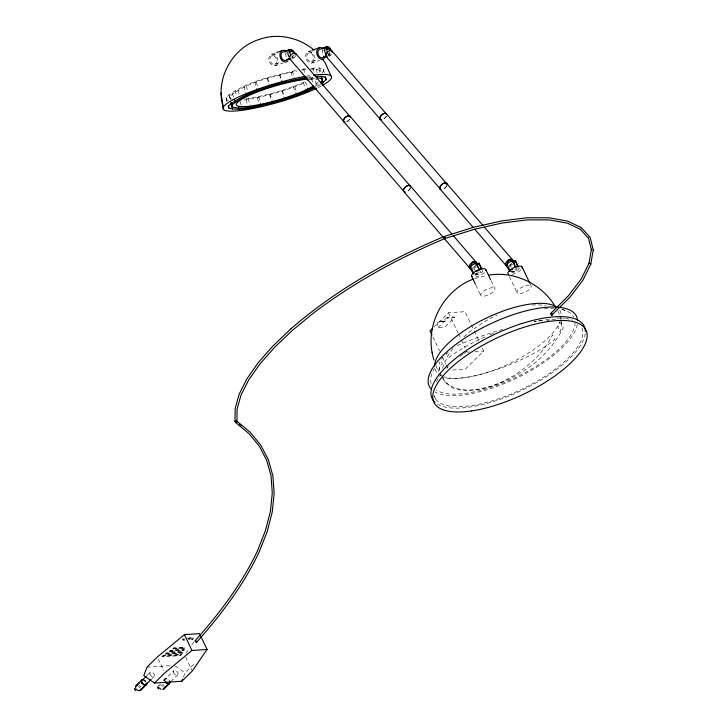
<?xml version="1.0" encoding="UTF-8"?>
<svg xmlns="http://www.w3.org/2000/svg" width="728" height="728" viewBox="0 0 728 728"><rect width="100%" height="100%" fill="white"/><g stroke="black" fill="none" stroke-linecap="round" stroke-linejoin="round"><path stroke-width="0.55" stroke-dasharray="3.64 2.73" d="M442.815 368.368C442.833 364.419 444.844 360.706 447.884 358.249C459.75 348.94 473.273 342.115 487.014 336.045M561.652 322.604L560.842 329.966L559.868 332.023L557.866 326.89A66.894 10.274 -17.4 0 0 560.633 320.502M183.465 677.031L185.039 672.836L195.45 662.607M438.247 370.925L441.031 365.119L442.351 363.8L439.83 359.432M291.846 57.485L292.765 55.728M292.074 58.313L293.903 54.809M327.746 55.91L329.575 52.407M328.428 55.865L330.266 52.361M186.049 653.271L189.262 648.593M191.828 644.844L193.757 642.041M452.907 348.539L447.238 356.593L446.036 353.517M447.392 317.29L443.47 320.566L439.002 321.903L445.791 321.448L437.155 321.858L438.047 327.518L444.826 327.063L454.518 317.545L454.181 316.835L447.392 317.29L447.729 318L454.518 317.545M226.972 101.738L226.008 97.434C245.9 81.117 272.991 76.194 297.461 70.134M232.56 99.29L230.03 98.48L229.702 96.442C248.539 81.117 274.11 76.476 297.261 70.925M322.14 72.873L323.623 71.317L323.278 69.115L319.619 67.941L307.744 68.496M434.052 326.954L448.484 312.776L465.046 311.666L470.798 323.778M438.047 327.518L447.729 318M162.453 656.201L163.472 655.2L181.208 654.008L181.499 654.627L180.48 655.628L162.744 656.82L162.453 656.201L180.189 655.009L181.208 654.008M165.283 653.79L166.23 652.861L182.883 651.742L183.174 652.361L182.227 653.298L165.575 654.417L165.283 653.79L181.927 652.679L182.883 651.742M162.744 656.82L163.764 655.819L181.499 654.627M165.575 654.417L166.53 653.48L183.174 652.361M169.269 651.214L170.152 650.35L183.993 649.422L184.293 650.04L183.401 650.905L169.56 651.833L169.269 651.214L183.11 650.286L183.993 649.422M169.56 651.833L170.443 650.969L184.293 650.04M172.973 648.639L173.856 647.774L184.621 647.055L184.921 647.674L184.038 648.539L173.264 649.267L172.973 648.639L183.738 647.92L184.621 647.055M185.012 640.058L183.11 640.185L182.619 639.148L183.711 638.083M173.264 649.267L174.156 648.393L184.921 647.674M147.102 675.438L150.196 672.399M183.11 640.185L184.202 639.12M188.379 638.838L189.471 637.764L193.266 637.51L193.757 638.547L192.674 639.612L188.871 639.866L188.379 638.838L193.757 638.547M188.871 639.866L189.963 638.802L189.471 637.764M482.3 348.011L483.738 351.033L465.292 369.151L450.941 370.115M193.266 637.51L192.183 638.574L192.674 639.612M151.915 678.66L154.236 676.385M163.345 680.325L164.856 678.842M163.682 680.662L173.701 670.825M170.78 681.645L177.741 674.81M475.875 271.835L473.974 267.822L476.094 265.766M478.951 271.772L476.822 273.837A4.805 1.774 -25.4 0 1 474.847 274.119M511.284 267.385L510.328 265.383L512.448 263.318M517.426 267.267L513.185 271.389A4.805 1.774 -25.4 0 1 511.202 271.671M464 336.882L468.714 332.532L482.773 322.704A67.313 31.586 -29.9 0 1 497.169 315.015M309.5 79.634L313.413 77.496M314.96 86.486L319.656 83.574M320.511 84.439L317.026 86.596L314.551 78.196L310.638 80.062M246.055 98.862C267.549 95.477 288.743 89.307 308.481 80.116M243.953 100.018C265.174 96.806 285.904 90.536 305.742 82.391L307.598 88.698M271.726 54.218L275.739 52.825M272.145 55.674L278.169 53.599M308.536 51.506L311.548 50.46M274.611 64.328A4.505 3.249 71 0 0 275.512 57.203A4.505 3.249 71 0 0 270.006 58.486A4.505 3.249 71 0 0 274.611 64.328L281.645 61.898M308.954 52.971L314.978 50.887M275.029 65.784A6.024 4.35 71 0 0 276.231 56.247A6.024 4.35 71 0 0 268.869 57.967A6.024 4.35 71 0 0 275.029 65.784L283.065 63.018M311.42 61.616A4.505 3.249 71 0 0 312.321 54.491A4.505 3.249 71 0 0 306.816 55.774A4.505 3.249 71 0 0 311.42 61.616L318.454 59.186M311.839 63.081A6.024 4.35 71 0 0 313.04 53.535A6.024 4.35 71 0 0 305.678 55.255A6.024 4.35 71 0 0 311.839 63.081L319.883 60.306M474.965 278.533L486.513 275.603M301.565 69.36L306.716 68.614M302.502 70.015L307.871 69.397M307.125 77.259L313.322 76.54M309.282 77.923L312.503 77.55L311.575 74.402M473.637 273.883L476.34 273.701A5.123 3.476 86.2 0 0 480.826 271.053M510 271.435L512.694 271.253A5.123 3.476 86.2 0 0 517.18 268.614M478.132 274.092L475.439 274.274A5.123 3.476 86.2 0 0 477.077 273.309M514.487 271.653L511.793 271.826A5.123 3.476 86.2 0 0 514.059 269.933M469.387 351.997L467.185 352.143L465.747 349.121M474.911 351.624L483.738 351.033M182.619 639.148L184.521 639.02M146.938 667.212L171.071 665.592M310.028 69.151L316.225 69.187L319.601 70.27L320.22 72.372M226.353 99.636L228.183 100.218M562.307 309.245L565.228 310.501M558.995 322.24L561.816 323.532L563.29 327.873C553.935 346.191 539.111 361.78 521.23 372.472A67.313 31.586 -29.9 0 1 452.079 387.551L445.154 382.3L443.671 379.716M139.339 685.285L141.005 686.932M175.248 665.993L185.039 672.836M162.999 684.384L164.346 686.258M508.763 265.32L509.882 267.012M472.408 267.767L473.528 269.46M557.721 310.929L559.605 314.778M530.257 284.129L531.212 286.131A7.835 2.894 -25.4 0 1 521.412 293.402A7.835 2.894 -25.4 0 1 519.674 288.679A7.835 2.894 -25.4 0 1 531.212 286.131M509.363 276.622L516.989 292.674M491.072 280.68L494.885 288.707A7.835 2.894 -25.4 0 1 485.085 295.978A7.835 2.894 -25.4 0 1 483.337 291.255A7.835 2.894 -25.4 0 1 494.885 288.707M475.894 285.221L480.653 295.25M471.28 324.788L473.673 329.839M474.155 330.849L478.469 339.93M448.484 312.776L458.076 332.969M458.558 333.979L460.951 339.021M461.434 340.031L465.265 348.111M432.923 336.955L439.63 351.087M442.506 357.139L445.864 364.209M446.337 365.219L447.775 368.25M434.125 395.686L436.036 399.718M187.506 637.828L187.997 638.865M183.738 647.92L184.038 648.539M183.11 650.286L183.401 650.905M185.713 657.129L192.292 670.998M181.927 652.679L182.227 653.298M180.189 655.009L180.48 655.628M173.856 647.774L174.156 648.393M170.152 650.35L170.443 650.969M166.23 652.861L166.53 653.48M163.472 655.2L163.764 655.819M158.294 658.967L163.937 670.861M559.978 315.734L561.497 319.546M442.497 375.63L445.154 382.3M436.054 365.829L438.502 372.117M323.278 69.115L324.515 73.319M319.619 67.941L321.166 73.2M316.225 69.187L317.463 73.392M312.913 67.895L314.46 73.146M311.539 78.66L312.776 82.865M303.612 68.969L305.159 74.229M303.394 82.537L305.569 89.899M292.347 71.098L294.822 79.507M291.018 72.099L293.184 79.461M294.831 86.723L297.306 95.131M293.311 86.541L295.786 94.949M279.889 74.129L282.364 82.528M279.497 74.902L281.672 82.255M282.546 90.9L284.102 96.151M281.964 90.399L284.439 98.808M267.667 78.351L269.833 85.704M267.076 77.85L268.941 84.157M270.124 93.848L272.609 102.248M269.742 94.622L271.298 99.882M256.32 82.209L258.486 89.562M254.8 82.027L257.284 90.436M258.613 96.651L261.097 105.05M257.284 97.652L258.831 102.903M246.228 86.213L248.403 93.566M248.203 98.608L250.059 104.914M243.889 86.359L246.055 93.712M246.019 99.782L247.566 105.032M238.092 90.09L239.33 94.294M240.222 101.702L242.087 108.008M235.08 90.554L236.627 95.814M232.459 93.575L233.697 97.78M229.702 96.442L230.639 99.59M228.983 94.331L230.53 99.59M226.008 97.434L227.245 101.638M328.901 53.262L329.32 55.428L330.03 55.119A4.505 3.249 71 0 0 331.131 53.672M292.092 55.974L292.51 58.14L293.22 57.831A4.505 3.249 71 0 0 294.594 54.254M322.149 49.568L323.314 55.865M285.531 53.326L286.504 58.568M319.601 70.27L319.92 72.309M164.528 680.607A3.312 2.102 45.5 0 1 166.221 678.387A3.312 2.102 45.5 0 1 169.642 681.008M164.91 680.689A2.839 1.802 45.5 0 1 166.084 678.787A2.839 1.802 45.5 0 1 168.932 680.416M457.375 345.554A66.894 10.274 -17.4 0 1 503.066 329.247M555.555 319.374A66.894 10.274 -17.4 0 0 534.197 321.639A67.313 17.763 -21.3 0 1 542.888 320.557M441.942 376.949A66.894 37.51 -35 0 0 495.331 384.684A66.894 37.51 -35 0 0 552.461 334.862L554.973 339.23C543.124 349.522 528.719 356.32 514.523 362.753A67.313 17.763 -21.3 0 1 445.372 377.841M441.45 375.957A66.894 37.51 -35 0 1 440.285 372.8M439.757 370.588A66.894 37.51 -35 0 1 439.503 361.771M490.017 334.798A67.313 17.763 -21.3 0 1 495.104 332.787M546.746 320.329A67.313 17.763 -21.3 0 1 549.121 320.293M532.041 305.087A67.313 31.586 -29.9 0 1 546.091 305.76M285.804 52.607A4.505 3.249 71 0 1 286.559 53.381M322.613 49.895A4.505 3.249 71 0 1 323.369 50.678M484.457 272.527A7.835 2.894 -25.4 0 1 474.401 277.159M143.507 680.016A2.839 1.802 45.5 0 1 145.782 681.599M138.065 686.167A2.839 1.802 45.5 0 1 140.085 688.16M143.771 680.616A2.839 1.802 45.5 0 1 145.427 681.99M160.033 684.739A2.839 1.802 45.5 0 1 163.245 686.977M144.135 679.861A3.312 2.102 45.5 0 1 146.064 681.481M561.097 317.381A69.014 25.516 -25.4 0 1 560.715 319.355M560.414 320.384A69.014 25.516 -25.4 0 1 510.355 363.172A69.014 25.516 -25.4 0 1 444.098 376.886M441.022 375.666A69.014 25.516 -25.4 0 1 438.265 373.874M436.855 372.454A69.014 25.516 -25.4 0 1 434.88 368.459M559.641 310.128A69.014 25.516 -25.4 0 1 561.133 314.35M582 327.955A81.5 30.139 -25.4 0 1 518.272 390.909A81.5 30.139 -25.4 0 1 433.906 395.75M436.272 381.936A81.5 30.139 -25.4 0 1 440.95 374.711M446.692 368.122A81.5 30.139 -25.4 0 1 448.221 366.575M460.087 356.329A81.5 30.139 -25.4 0 1 462.799 354.29M463.727 353.617A81.5 30.139 -25.4 0 1 467.522 350.96M556.629 318.1A81.5 30.139 -25.4 0 1 564.373 318.373M565.538 318.509A81.5 30.139 -25.4 0 1 572.69 320.147M585.239 333.515A84.184 31.122 -25.4 0 1 520.829 390.818A84.184 31.122 -25.4 0 1 436.536 403.549M577.377 324.37A81.5 30.139 -25.4 0 1 515.843 378.505A81.5 30.139 -25.4 0 1 434.953 392.028M575.084 322.431A78.724 29.111 -25.4 0 1 517.317 376.658A78.724 29.111 -25.4 0 1 436.318 390.062M431.176 383.519A78.724 29.111 -25.4 0 1 435.453 366.766M441.45 359.05A78.724 29.111 -25.4 0 1 442.806 357.575M445.764 354.6A78.724 29.111 -25.4 0 1 448.166 352.352M544.353 308.827A78.724 29.111 -25.4 0 1 553.68 308.545M561.488 309.455A78.724 29.111 -25.4 0 1 573.755 317.053M520.784 269.961A7.835 2.894 -25.4 0 1 512.366 274.338M321.303 85.931A56.602 9.409 -16.4 0 1 317.736 87.751M306.251 76.203A56.602 9.409 -16.4 0 1 312.53 75.239M318.118 81.864A42.734 7.107 -16.4 0 1 314.205 85.449M309.154 78.997A42.734 7.107 -16.4 0 1 317.108 79.589M518.582 267.504A4.805 1.774 -25.4 0 1 516.452 271.116A4.805 1.774 -25.4 0 1 510.501 272.19M512.612 264.473A4.805 1.774 -25.4 0 1 510.328 265.383M511.948 262.863A4.359 2.375 -40.8 0 1 508.544 265.556M446.701 185.767A4.359 2.375 -40.8 0 1 442.797 189.335M446.555 185.786A4.168 2.275 -40.8 0 1 442.815 189.207M386.422 116.07A4.168 2.275 -40.8 0 1 381.809 119.711M386.313 116.08A4.022 2.193 -40.8 0 1 381.854 119.601M331.649 54.072A4.022 2.193 -40.8 0 1 328.501 56.556M482.664 270.243A4.805 1.774 -25.4 0 1 480.098 273.555A4.805 1.774 -25.4 0 1 474.592 274.929M476.258 266.921A4.805 1.774 -25.4 0 1 473.974 267.822M475.593 265.311A4.359 2.375 -40.8 0 1 473.136 267.558M410.346 188.206A4.359 2.375 -40.8 0 1 406.433 191.782M410.465 187.424A4.168 2.275 -40.8 0 1 406.461 191.646M349.586 119.356A4.168 2.275 -40.8 0 1 346.319 121.931M349.495 119.337A4.022 2.193 -40.8 0 1 346.337 121.831M295.759 55.701A4.022 2.193 -40.8 0 1 292.146 59.004M149.913 673.91A2.839 1.802 45.5 0 0 153.845 676.658A2.839 1.802 45.5 0 0 152.889 672.608A2.839 1.802 45.5 0 0 149.913 673.91M173.419 672.335A2.839 1.802 45.5 0 0 177.35 675.084A2.839 1.802 45.5 0 0 176.394 671.034A2.839 1.802 45.5 0 0 173.419 672.335"/><path stroke-width="1.09" d="M291.027 328.71C336.363 289.526 389.107 259.732 444.162 236.5L444.999 238.511C398.262 258.14 353.499 282.737 313.049 313.377L292.328 330.412L274.574 347.347L259.86 364.064L248.657 380.007L240.968 395.24L237.037 409.327L236.955 421.785L235.672 422.522L234.998 421.457L235.171 408.463L239.13 394.294L246.956 378.778L258.304 362.589L273.082 345.8L291.136 328.61M196.778 641.832L195.741 642.187L195.195 640.704C219.428 613.467 241.714 584.102 257.403 551.032L265.42 530.694L270.406 511.411L272.29 493.011L271.044 475.848L266.685 460.287L259.295 446.164L249.076 433.715L235.526 422.458L235.535 420.684L234.998 421.457M223.232 107.243C214.742 79.525 232.086 47.384 259.832 39.257C278.142 32.733 299.454 37.647 314.068 50.114M590.836 264L582.855 280.28L569.869 297.324L551.733 315.115L550.741 313.422L568.386 295.805L581.199 279.033L589.098 263.09L588.961 263.527L591.436 249.267L591.409 249.777L588.406 237.956L588.643 238.438L580.298 229.193L580.698 229.493L567.512 223.178L549.458 219.92L527.39 219.865L502.038 223.032L474.356 229.302L445.045 238.466M593.247 250.114L590.153 237.41L581.399 227.664L567.676 221.139L549.312 217.809L527.136 217.754L501.519 220.966L473.619 227.263L444.226 236.473L444.644 237.392M593.293 249.859L590.699 264.437M181.882 681.226L192.292 670.998L207.052 649.458L199.527 633.615L184.421 634.625L157.348 656.984L146.938 667.212L143.78 675.602L154.472 683.064L181.882 681.226L182.673 679.124M550.768 313.413L551.451 313.368L550.687 313.777L551.542 315.033L552.215 314.978L552.234 314.141M552.215 314.978L552.17 314.15M480.999 268.441A5.123 3.476 86.2 0 0 478.787 264.319L475.439 261.962L472.745 262.144L469.706 267.95L473.637 273.883M517.353 265.993A5.123 3.476 86.2 0 0 515.142 261.88L511.802 259.523L509.1 259.705L506.06 265.502L510 271.435M444.999 238.502L444.162 236.5L445.063 238.475M196.678 642.214C220.939 614.933 243.261 585.53 258.968 552.425L267.203 531.64L272.226 512.066L274.165 493.375L272.891 475.903L268.404 459.787L260.761 445.136L250.177 432.241L236.281 420.711M314.014 87.069C297.297 95.432 279.252 100.828 261.097 105.05C251.77 106.352 241.796 109.937 232.514 106.889L232.187 104.85C253.208 88.388 281.372 83.156 307.134 78.169M320.338 82.865L322.404 80.717L321.458 76.577M321.385 83.902L326.108 79.725L325.753 77.514L322.104 76.349L315.397 76.303M432.45 328.528L430.039 330.894L431.959 334.935M135.645 685.976L141.705 680.025M135.99 686.304L139.767 682.591M146.328 676.194L141.687 680.753A2.839 1.802 45.5 0 0 141.441 681.162M151.142 679.424L140.031 690.299A2.839 1.802 45.5 0 0 140.276 689.889M140.368 690.626L146.419 684.684M154.472 683.064L164.883 672.836L191.946 650.477L207.052 649.458M169.233 683.164L163.181 689.116A2.839 1.802 45.5 0 1 162.79 689.38M163.518 689.443L169.578 683.501M513.868 261.944L515.278 260.569L518.136 266.575A4.805 1.774 -25.4 0 0 515.451 266.739L512.603 260.733A4.805 1.774 -25.4 0 0 507.962 263.272A4.805 1.774 -25.4 0 0 507.653 265.547M195.195 640.704L196.132 640.722M228.219 105.942L228.838 108.044C243.17 111.775 258.14 105.715 272.226 103.03C286.85 98.908 301.438 94.322 315.069 87.533M290.745 55.992L289.189 49.868A4.505 3.249 71 0 0 289.835 57.43M327.555 53.28L325.998 47.156A4.505 3.249 71 0 0 326.644 54.718M276.749 52.48L282.773 50.396M289.58 49.695L285.139 51.224L290.836 49.486A4.505 3.249 71 0 1 293.957 52.016L294.822 53.062L293.193 52.007A3.968 2.694 86.2 0 0 289.416 52.553M312.549 50.114L319.583 47.693M290.245 58.395L286.696 59.623L290.736 58.75M326.39 46.983L321.958 48.512L327.646 46.774A4.505 3.249 71 0 1 331.404 51.542M326.171 55.992L323.505 56.911L326.663 56.347M473.928 278.87C442.342 290.263 423.35 327.909 434.034 360.114M136.637 685.285L137.264 685.121M488.634 275.139C514.478 270.725 542.451 284.248 555.473 307.025M306.088 77.377C279.497 83.338 250.186 88.47 228.483 105.833L228.838 108.044M444.335 236.482L445.072 238.083M293.193 52.007L293.875 51.961A3.968 2.694 86.2 0 0 291.191 51.315M329.547 49.559L331.176 50.614L329.547 49.559A3.968 2.694 86.2 0 0 326.262 49.395M478.787 264.319L476.085 264.501A5.123 3.476 86.2 0 1 478.032 267.322M512.439 262.053L515.142 261.88M327.291 56.784L326.918 56.793A4.022 2.193 -40.8 0 1 327.855 51.843A4.022 2.193 -40.8 0 1 332.368 52.48M290.936 59.232L290.554 59.232A4.022 2.193 -40.8 0 1 291.5 54.282A4.022 2.193 -40.8 0 1 296.014 54.919M316.635 77.578L322.076 78.679M236.209 420.657L236.837 421.976L235.526 422.458M509.1 259.705L511.602 261.47M472.745 262.144L475.248 263.909M236.518 420.857L236.955 421.785M446.792 183.547L482.983 225.516M484.466 227.227L512.539 259.769M386.504 113.95L446.637 183.665M332.196 51.215L386.386 114.032M325.898 56.193L380.089 119.019M379.98 119.11L440.121 188.825M439.976 188.943L473.218 227.482M474.692 229.193L505.723 265.165M410.428 185.995L451.806 233.952M453.28 235.672L476.185 262.216M350.141 116.398L410.283 186.113M295.841 53.654L350.031 116.48M289.544 58.64L343.734 121.467M343.625 121.549L403.767 191.273M403.612 191.382L469.36 267.604M135.708 690.645L134.771 688.706M322.231 59.159L325.052 62.608L330.967 75.876M158.458 688.997L157.858 686.923L157.976 687.978M522.158 267.076L529.784 283.128M508.126 266.548L510.028 270.552M485.831 269.642L490.59 279.679M473.673 273L471.289 267.986A4.805 1.774 -25.4 0 1 471.608 265.711A4.805 1.774 -25.4 0 1 476.249 263.172L479.097 269.187A4.805 1.774 -25.4 0 1 481.781 269.023L478.924 263.008A4.805 1.774 -25.4 0 1 479.37 264.31M471.608 276.185L475.411 284.211M184.421 634.625L191.946 650.477M444.335 237.692L444.153 236.928M325.17 76.577L326.108 79.725M321.266 76.522L323.132 82.819M321.476 77.559L322.404 80.717M307.598 88.698L308.226 90.8M238.575 107.162L239.194 109.255M234.316 99.882L234.935 101.984M231.568 102.748L232.187 104.85M231.267 102.684L232.514 106.889M230.63 102.903L232.487 109.209M327.646 46.774L328.064 48.94M290.836 49.486L291.255 51.642M220.994 92.902L223.623 109.682M432.286 352.188L432.423 353.462M134.771 688.679L134.826 689.161M287.988 60.706A6.024 4.35 71 0 1 281.9 60.315A6.024 4.35 71 0 1 280.426 52.389A6.024 4.35 71 0 1 286.268 51.397M169.906 681.736A3.312 2.102 45.5 0 1 168.532 683.956A3.312 2.102 45.5 0 1 165.211 682.045M169.515 681.654A2.839 1.802 45.5 0 1 168.35 683.556A2.839 1.802 45.5 0 1 165.502 681.918M287.087 59.56A4.505 3.249 71 0 1 281.254 56.93A4.505 3.249 71 0 1 284.948 52.07M139.639 690.563A2.839 1.802 45.5 0 1 137.947 690.435M137.337 690.089A2.839 1.802 45.5 0 1 136.291 689.052M135.699 687.824A2.839 1.802 45.5 0 1 135.736 686.713M323.896 56.848A4.505 3.249 71 0 1 318.254 54.773A4.505 3.249 71 0 1 320.866 49.113M146.747 682.919A3.312 2.102 45.5 0 1 144.945 685.121A3.312 2.102 45.5 0 1 141.523 682.273A3.312 2.102 45.5 0 1 142.743 679.57M325.416 56.866A6.024 4.35 71 0 1 319.401 58.267A6.024 4.35 71 0 1 317.062 50.086A6.024 4.35 71 0 1 323.077 48.685M146.428 683.428A2.839 1.802 45.5 0 1 142.825 683.665A2.839 1.802 45.5 0 1 142.934 679.97M472.108 276.786A7.835 2.894 -25.4 0 1 477.714 270.188A7.835 2.894 -25.4 0 1 485.849 270.461M145.727 684.739A2.839 1.802 45.5 0 1 144.262 685.084M141.996 683.501A2.839 1.802 45.5 0 1 141.632 682.882M146.082 683.82A2.839 1.802 45.5 0 1 145.982 684.329M161.097 689.252A2.839 1.802 45.5 0 1 159.441 687.869M158.795 686.049A2.839 1.802 45.5 0 1 159.141 685.121M163.527 688.188A2.839 1.802 45.5 0 1 163.436 688.706M239.639 424.278A561.898 207.762 -25.4 0 1 241.405 425.653M434.971 402.311A84.184 31.122 -25.4 0 1 495.477 333.943A84.184 31.122 -25.4 0 1 585.348 331.513M430.776 388.634A81.5 30.139 -25.4 0 1 491.382 323.405A81.5 30.139 -25.4 0 1 577.559 320.22M434.616 366.148A69.014 25.516 -25.4 0 1 484.666 318.891A69.014 25.516 -25.4 0 1 555.801 306.561M508.435 274.21A7.835 2.894 -25.4 0 1 514.041 267.613A7.835 2.894 -25.4 0 1 522.176 267.886M313.604 75.102A56.602 9.409 -16.4 0 1 322.459 85.303M316.762 88.215A56.602 9.409 -16.4 0 1 242.897 110.21A56.602 9.409 -16.4 0 1 232.833 99.873A56.602 9.409 -16.4 0 1 305.241 76.376M313.386 85.977A42.734 7.107 -16.4 0 1 253.626 105.596A42.734 7.107 -16.4 0 1 246.801 96.56A42.734 7.107 -16.4 0 1 308.171 79.07M515.278 260.569A4.805 1.774 -25.4 0 1 515.724 261.862M511.638 269.87A4.805 1.774 -25.4 0 1 512.548 269.196M506.825 265.811A4.359 2.375 -40.8 0 1 507.835 260.451A4.359 2.375 -40.8 0 1 512.721 261.143M441.077 189.589A4.359 2.375 -40.8 0 1 442.087 184.23A4.359 2.375 -40.8 0 1 446.974 184.921M446.209 183.256A4.168 2.275 -40.8 0 1 446.846 184.257M440.549 189.234A4.168 2.275 -40.8 0 1 440.995 185.449A4.168 2.275 -40.8 0 1 445.591 183.047M381.035 119.729A4.168 2.275 -40.8 0 1 381.59 114.951A4.168 2.275 -40.8 0 1 386.714 114.533M381.108 119.619A4.022 2.193 -40.8 0 1 381.645 115.006A4.022 2.193 -40.8 0 1 386.595 114.605M326.945 49.349A3.968 2.694 86.2 0 1 330.23 49.513M513.24 262.744A5.123 3.476 86.2 0 1 514.66 266.175M476.194 271.644A4.805 1.774 -25.4 0 1 477.259 271.025M478.396 270.507A4.805 1.774 -25.4 0 1 479.543 270.115M469.815 268.041A4.359 2.375 -40.8 0 1 471.48 262.899A4.359 2.375 -40.8 0 1 476.394 262.826M405.523 192.019A4.359 2.375 -40.8 0 1 404.895 187.442A4.359 2.375 -40.8 0 1 410.647 186.614M404.195 191.682A4.168 2.275 -40.8 0 1 405.787 186.759A4.168 2.275 -40.8 0 1 410.492 186.696M344.681 122.168A4.168 2.275 -40.8 0 1 345.236 117.399A4.168 2.275 -40.8 0 1 350.35 116.981M344.754 122.058A4.022 2.193 -40.8 0 1 345.29 117.454A4.022 2.193 -40.8 0 1 350.232 117.044M471.699 410.911A84.184 31.122 -25.4 0 0 587.168 335.344A84.184 31.122 -25.4 0 0 471.025 352.398A84.184 31.122 -25.4 0 0 471.699 410.911"/></g></svg>
